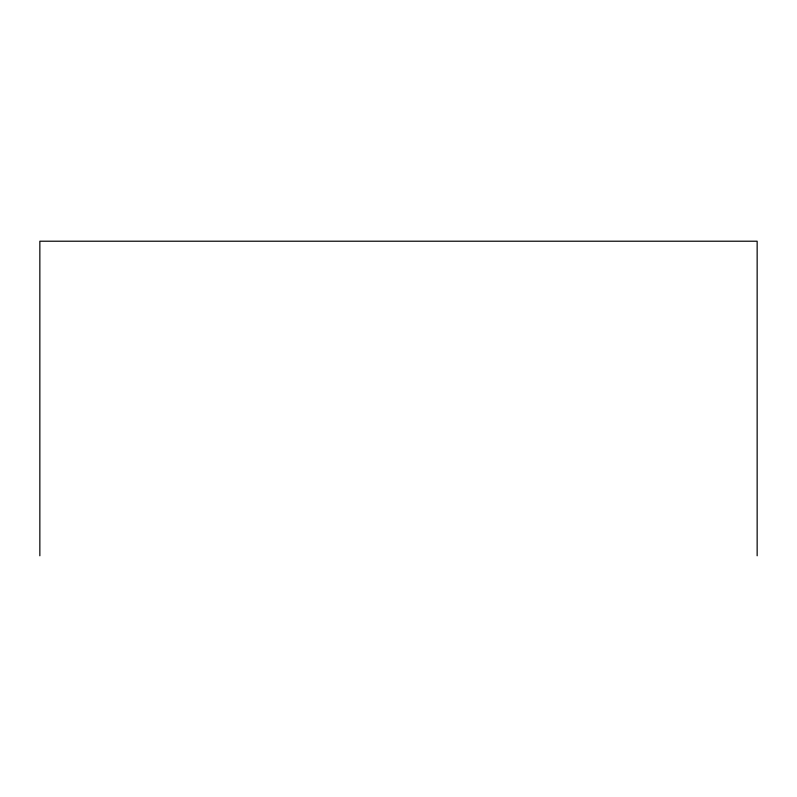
<?xml version="1.0" encoding="UTF-8"?>
<svg xmlns="http://www.w3.org/2000/svg" width="797" height="797" viewBox="0 0 797 797"><rect width="100%" height="100%" fill="white"/><g stroke="black" fill="none" stroke-linecap="round" stroke-linejoin="round"><path stroke-width="1.2" d="M757.15 555.788L757.15 241.212L39.85 241.212L39.85 555.788"/></g></svg>
